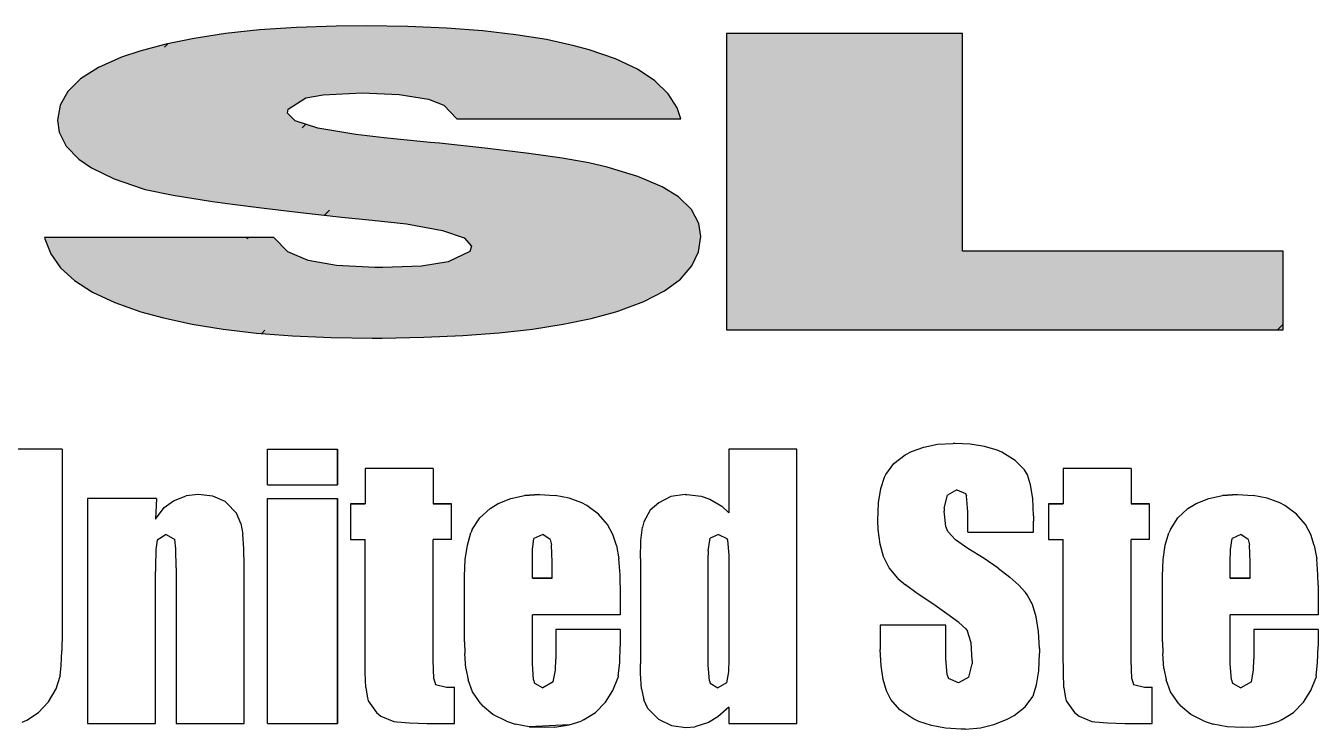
# Model space of a CAD drawing. Header units: millimetres. Extents: x -545 to 50, y -120 to 301.
# Drawn here: x -7.93 to -0.79, y -29.22 to -25.33 of the extents above; entities that cross this region are included whole.
import ezdxf

# ---------------------------------------------------------------- set-up
doc = ezdxf.new("R2010")
doc.units = ezdxf.units.MM

# ---------------------------------------------------------------- blocks, each defined once
blk = doc.blocks.new('Unknown-234528932-3781')
at = {"linetype": 'Continuous'}
for points in [[(-5.8178, -25.3373), (-6.0476, -25.3338), (-7.696, -25.6966)], [(-6.0476, -25.3338), (-6.2141, -25.3356), (-7.696, -25.6966)], [(-6.2141, -25.3356), (-6.4326, -25.3434), (-7.696, -25.6966)], [(-5.6036, -25.346), (-5.8178, -25.3373), (-7.696, -25.6966)], [(-6.4326, -25.3434), (-6.6364, -25.3565), (-7.696, -25.6966)], [(-5.4042, -25.3618), (-5.6036, -25.346), (-7.696, -25.6966)], [(-6.6364, -25.3565), (-6.8245, -25.3766), (-7.696, -25.6966)], [(-5.2203, -25.3828), (-5.4042, -25.3618), (-7.696, -25.6966)], [(-6.8245, -25.3766), (-6.9971, -25.4029), (-7.696, -25.6966)], [(-5.0521, -25.4099), (-5.2203, -25.3828), (-7.696, -25.6966)], [(-6.9971, -25.4029), (-7.1549, -25.4343), (-7.696, -25.6966)], [(-2.7539, -25.3757), (-4.0573, -25.3757), (-2.7539, -26.5785)], [(-4.0573, -25.3757), (-4.0573, -27.0128), (-2.7539, -26.5785)], [(-4.8995, -25.444), (-5.0521, -25.4099), (-7.696, -25.6966)], [(-7.1549, -25.4343), (-7.298, -25.4728), (-7.696, -25.6966)], [(-4.8162, -25.4658), (-4.8995, -25.444), (-7.696, -25.6966)], [(-4.6714, -25.5165), (-4.8162, -25.4658), (-7.696, -25.6966)], [(-7.298, -25.4728), (-7.3986, -25.5069), (-7.696, -25.6966)], [(-7.3986, -25.5069), (-7.5261, -25.5637), (-7.696, -25.6966)], [(-4.55, -25.5733), (-4.6714, -25.5165), (-7.696, -25.6966)], [(-7.5261, -25.5637), (-7.6249, -25.6267), (-7.696, -25.6966)], [(-4.4529, -25.638), (-4.55, -25.5733), (-7.696, -25.6966)], [(-4.3792, -25.7097), (-4.4529, -25.638), (-7.696, -25.6966)], [(-7.7385, -25.7726), (-7.7524, -25.8548), (-7.696, -25.6966)], [(-7.7524, -25.8548), (-7.7429, -25.9213), (-7.696, -25.6966)], [(-7.7429, -25.9213), (-7.7038, -25.9991), (-7.696, -25.6966)], [(-7.7038, -25.9991), (-7.6345, -26.0707), (-7.696, -25.6966)], [(-7.6345, -26.0707), (-7.5642, -26.1188), (-7.696, -25.6966)], [(-7.5642, -26.1188), (-7.4402, -26.1791), (-7.696, -25.6966)], [(-7.4402, -26.1791), (-7.2841, -26.2325), (-7.696, -25.6966)], [(-7.2841, -26.2325), (-7.2677, -26.2377), (-7.696, -25.6966)], [(-7.2677, -26.2377), (-7.1133, -26.2692), (-7.696, -25.6966)], [(-7.1133, -26.2692), (-6.8957, -26.3041), (-7.696, -25.6966)], [(-6.8957, -26.3041), (-6.7855, -26.319), (-7.696, -25.6966)], [(-6.7855, -26.319), (-6.6112, -26.3417), (-7.696, -25.6966)], [(-6.6112, -26.3417), (-6.4101, -26.3653), (-7.696, -25.6966)], [(-6.4101, -26.3653), (-6.1829, -26.3898), (-7.696, -25.6966)], [(-6.1829, -26.3898), (-6.0146, -26.4064), (-7.696, -25.6966)], [(-6.0146, -26.4064), (-5.8247, -26.4283), (-7.696, -25.6966)], [(-5.8247, -26.4283), (-5.6253, -26.4641), (-7.696, -25.6966)], [(-5.6253, -26.4641), (-5.5065, -26.5052), (-7.696, -25.6966)], [(-5.5065, -26.5052), (-4.5136, -26.8557), (-7.696, -25.6966)], [(-4.5136, -26.8557), (-4.4009, -26.7972), (-7.696, -25.6966)], [(-4.4009, -26.7972), (-4.3124, -26.7325), (-7.696, -25.6966)], [(-4.3124, -26.7325), (-4.25, -26.6599), (-7.696, -25.6966)], [(-4.25, -26.6599), (-4.2118, -26.5813), (-7.696, -25.6966)], [(-4.2118, -26.5813), (-4.1997, -26.4965), (-7.696, -25.6966)], [(-4.1997, -26.4965), (-4.2101, -26.4257), (-7.696, -25.6966)], [(-4.2101, -26.4257), (-4.2517, -26.3479), (-7.696, -25.6966)], [(-4.2517, -26.3479), (-4.3237, -26.2779), (-7.696, -25.6966)], [(-4.3237, -26.2779), (-4.4139, -26.2237), (-7.696, -25.6966)], [(-4.4139, -26.2237), (-4.5483, -26.166), (-7.696, -25.6966)], [(-4.5483, -26.166), (-6.104, -25.9335), (-7.696, -25.6966)], [(-6.104, -25.9335), (-6.3147, -25.8985), (-7.696, -25.6966)], [(-6.3147, -25.8985), (-6.4404, -25.8592), (-7.696, -25.6966)], [(-6.4404, -25.8592), (-6.4829, -25.8164), (-7.696, -25.6966)], [(-6.4829, -25.8164), (-6.4786, -25.7936), (-7.696, -25.6966)], [(-6.4786, -25.7936), (-6.3806, -25.7316), (-7.696, -25.6966)], [(-6.3806, -25.7316), (-6.2852, -25.7141), (-7.696, -25.6966)], [(-6.2852, -25.7141), (-6.0693, -25.7036), (-7.696, -25.6966)], [(-6.0693, -25.7036), (-4.3792, -25.7097), (-7.696, -25.6966)], [(-5.8655, -25.7123), (-4.3792, -25.7097), (-6.0693, -25.7036)], [(-4.3298, -25.7875), (-4.3792, -25.7097), (-5.8655, -25.7123)], [(-5.7033, -25.7394), (-4.3098, -25.847), (-5.8655, -25.7123)], [(-4.3098, -25.847), (-4.3298, -25.7875), (-5.8655, -25.7123)], [(-5.6192, -25.7726), (-4.3098, -25.847), (-5.7033, -25.7394)], [(-5.5464, -25.847), (-4.3098, -25.847), (-5.6192, -25.7726)], [(-5.9487, -25.9519), (-6.104, -25.9335), (-4.5483, -26.166)], [(-5.8768, -25.9597), (-5.9487, -25.9519), (-4.5483, -26.166)], [(-5.6938, -25.9781), (-5.8768, -25.9597), (-4.5483, -26.166)], [(-5.6426, -25.9824), (-5.6938, -25.9781), (-4.5483, -26.166)], [(-5.3764, -26.0113), (-5.6426, -25.9824), (-4.5483, -26.166)], [(-5.1501, -26.0393), (-5.3764, -26.0113), (-4.5483, -26.166)], [(-4.9645, -26.0655), (-5.1501, -26.0393), (-4.5483, -26.166)], [(-4.8188, -26.0908), (-4.9645, -26.0655), (-4.5483, -26.166)], [(-4.7174, -26.1136), (-4.8188, -26.0908), (-4.5483, -26.166)], [(-6.5575, -26.5026), (-7.8244, -26.5026), (-6.4803, -26.5813)], [(-6.4803, -26.5813), (-7.8244, -26.5026), (-6.3676, -26.6302)], [(-6.3676, -26.6302), (-7.8244, -26.5026), (-6.2115, -26.6582)], [(-7.8244, -26.5026), (-7.8226, -26.5105), (-6.2115, -26.6582)], [(-7.8226, -26.5105), (-7.7897, -26.5935), (-6.2115, -26.6582)], [(-5.4666, -26.5507), (-4.9593, -26.9825), (-5.5065, -26.5052)], [(-4.9593, -26.9825), (-4.8058, -26.9502), (-5.5065, -26.5052)], [(-4.8058, -26.9502), (-4.668, -26.9126), (-5.5065, -26.5052)], [(-4.668, -26.9126), (-4.6524, -26.9073), (-5.5065, -26.5052)], [(-4.6524, -26.9073), (-4.5136, -26.8557), (-5.5065, -26.5052)], [(-6.2115, -26.6582), (-7.7897, -26.5935), (-5.999, -26.6695)], [(-7.7897, -26.5935), (-7.735, -26.6704), (-5.999, -26.6695)], [(-5.5958, -26.6372), (-6.2418, -27.0551), (-5.4761, -26.5795)], [(-6.2418, -27.0551), (-6.0146, -27.0586), (-5.4761, -26.5795)], [(-6.0146, -27.0586), (-5.96, -27.0586), (-5.4761, -26.5795)], [(-5.96, -27.0586), (-5.7293, -27.0542), (-5.4761, -26.5795)], [(-5.7293, -27.0542), (-5.5134, -27.0446), (-5.4761, -26.5795)], [(-5.4761, -26.5795), (-5.5134, -27.0446), (-5.4666, -26.5507)], [(-5.5134, -27.0446), (-5.3131, -27.0288), (-5.4666, -26.5507)], [(-5.3131, -27.0288), (-5.1284, -27.0087), (-5.4666, -26.5507)], [(-5.1284, -27.0087), (-4.9593, -26.9825), (-5.4666, -26.5507)], [(-2.7539, -26.5785), (-4.0573, -27.0128), (-0.9838, -27.0128)], [(-0.9838, -26.5785), (-2.7539, -26.5785), (-0.9838, -27.0128)], [(-5.999, -26.6695), (-7.735, -26.6704), (-5.9565, -26.6695)], [(-7.735, -26.6704), (-7.6579, -26.7404), (-5.9565, -26.6695)], [(-5.9565, -26.6695), (-7.6579, -26.7404), (-5.7424, -26.6608)], [(-7.6579, -26.7404), (-7.559, -26.8042), (-5.7424, -26.6608)], [(-7.559, -26.8042), (-7.4367, -26.8619), (-5.7424, -26.6608)], [(-7.4367, -26.8619), (-7.2928, -26.9126), (-5.7424, -26.6608)], [(-5.7424, -26.6608), (-7.2928, -26.9126), (-5.5958, -26.6372)], [(-7.2928, -26.9126), (-7.1662, -26.9475), (-5.5958, -26.6372)], [(-7.1662, -26.9475), (-7.0092, -26.9816), (-5.5958, -26.6372)], [(-7.0092, -26.9816), (-6.8384, -27.0087), (-5.5958, -26.6372)], [(-6.8384, -27.0087), (-6.6537, -27.0306), (-5.5958, -26.6372)], [(-6.6537, -27.0306), (-6.4551, -27.0463), (-5.5958, -26.6372)], [(-6.4551, -27.0463), (-6.2418, -27.0551), (-5.5958, -26.6372)]]:
    blk.add_hatch(color=3, dxfattribs=at).paths.add_polyline_path(points)
at = {"color": 3, "linetype": 'Continuous'}
for p, q in [((-6.2141, -25.3356), (-6.4326, -25.3434)), ((-6.0476, -25.3338), (-6.2141, -25.3356)), ((-5.8178, -25.3373), (-6.0476, -25.3338)), ((-6.9971, -25.4029), (-7.1549, -25.4343)), ((-6.8245, -25.3766), (-6.9971, -25.4029)), ((-6.6364, -25.3565), (-6.8245, -25.3766)), ((-6.4326, -25.3434), (-6.6364, -25.3565)), ((-5.6036, -25.346), (-5.8178, -25.3373)), ((-5.4042, -25.3618), (-5.6036, -25.346)), ((-5.2203, -25.3828), (-5.4042, -25.3618)), ((-5.0521, -25.4099), (-5.2203, -25.3828)), ((-4.0573, -25.3757), (-4.0573, -27.0128)), ((-2.7539, -25.3757), (-4.0573, -25.3757)), ((-2.7539, -26.5785), (-2.7539, -25.3757)), ((-7.298, -25.4728), (-7.3986, -25.5069)), ((-7.1549, -25.4343), (-7.298, -25.4728)), ((-7.1617, -25.4521), (-7.1415, -25.4317)), ((-4.8995, -25.444), (-5.0521, -25.4099)), ((-4.8162, -25.4658), (-4.8995, -25.444)), ((-4.6714, -25.5165), (-4.8162, -25.4658)), ((-7.3986, -25.5069), (-7.5261, -25.5637)), ((-4.55, -25.5733), (-4.6714, -25.5165)), ((-7.5261, -25.5637), (-7.6249, -25.6267)), ((-4.4529, -25.638), (-4.55, -25.5733)), ((-7.6249, -25.6267), (-7.696, -25.6966)), ((-4.3792, -25.7097), (-4.4529, -25.638)), ((-7.696, -25.6966), (-7.7385, -25.7726)), ((-6.4786, -25.7936), (-6.3806, -25.7316)), ((-6.3806, -25.7316), (-6.2852, -25.7141)), ((-6.2852, -25.7141), (-6.0693, -25.7036)), ((-6.0693, -25.7036), (-5.8655, -25.7123)), ((-5.8655, -25.7123), (-5.7033, -25.7394)), ((-5.7033, -25.7394), (-5.6192, -25.7726)), ((-4.3298, -25.7875), (-4.3792, -25.7097)), ((-7.7385, -25.7726), (-7.7524, -25.8548)), ((-6.4829, -25.8164), (-6.4786, -25.7936)), ((-6.4404, -25.8592), (-6.4829, -25.8164)), ((-5.6192, -25.7726), (-5.5464, -25.847)), ((-4.3098, -25.847), (-4.3298, -25.7875)), ((-7.7524, -25.8548), (-7.7429, -25.9213)), ((-6.3147, -25.8985), (-6.4404, -25.8592)), ((-6.401, -25.898), (-6.381, -25.8778)), ((-6.104, -25.9335), (-6.3147, -25.8985)), ((-5.5464, -25.847), (-4.3098, -25.847)), ((-7.7429, -25.9213), (-7.7038, -25.9991)), ((-5.9487, -25.9519), (-6.104, -25.9335)), ((-5.8768, -25.9597), (-5.9487, -25.9519)), ((-5.6938, -25.9781), (-5.8768, -25.9597)), ((-5.6426, -25.9824), (-5.6938, -25.9781)), ((-7.7038, -25.9991), (-7.6345, -26.0707)), ((-5.3764, -26.0113), (-5.6426, -25.9824)), ((-5.1501, -26.0393), (-5.3764, -26.0113)), ((-4.9645, -26.0655), (-5.1501, -26.0393)), ((-7.6345, -26.0707), (-7.5642, -26.1188)), ((-7.5642, -26.1188), (-7.4402, -26.1791)), ((-4.8188, -26.0908), (-4.9645, -26.0655)), ((-4.7174, -26.1136), (-4.8188, -26.0908)), ((-4.5483, -26.166), (-4.7174, -26.1136)), ((-7.4402, -26.1791), (-7.2841, -26.2325)), ((-4.4139, -26.2237), (-4.5483, -26.166)), ((-7.2841, -26.2325), (-7.2677, -26.2377)), ((-7.2677, -26.2377), (-7.1133, -26.2692)), ((-4.3237, -26.2779), (-4.4139, -26.2237)), ((-7.1133, -26.2692), (-6.8957, -26.3041)), ((-6.8957, -26.3041), (-6.7855, -26.319)), ((-6.7855, -26.319), (-6.6112, -26.3417)), ((-4.2517, -26.3479), (-4.3237, -26.2779)), ((-6.6112, -26.3417), (-6.4101, -26.3653)), ((-6.4101, -26.3653), (-6.1829, -26.3898)), ((-6.2773, -26.3796), (-6.25, -26.3521)), ((-6.1829, -26.3898), (-6.0146, -26.4064)), ((-6.0146, -26.4064), (-5.8247, -26.4283)), ((-4.2101, -26.4257), (-4.2517, -26.3479)), ((-5.8247, -26.4283), (-5.6253, -26.4641)), ((-5.6253, -26.4641), (-5.5065, -26.5052)), ((-4.1997, -26.4965), (-4.2101, -26.4257)), ((-6.5575, -26.5026), (-7.8244, -26.5026)), ((-7.8244, -26.5026), (-7.8226, -26.5105)), ((-7.8226, -26.5105), (-7.7897, -26.5935)), ((-6.7062, -26.5089), (-6.7, -26.5026)), ((-6.4803, -26.5813), (-6.5575, -26.5026)), ((-5.5065, -26.5052), (-5.4666, -26.5507)), ((-4.2118, -26.5813), (-4.1997, -26.4965)), ((-7.7897, -26.5935), (-7.735, -26.6704)), ((-6.3676, -26.6302), (-6.4803, -26.5813)), ((-5.4761, -26.5795), (-5.5958, -26.6372)), ((-5.4666, -26.5507), (-5.4761, -26.5795)), ((-4.25, -26.6599), (-4.2118, -26.5813)), ((-0.9838, -26.5785), (-2.7539, -26.5785)), ((-0.9838, -27.0128), (-0.9838, -26.5785)), ((-7.735, -26.6704), (-7.6579, -26.7404)), ((-6.2115, -26.6582), (-6.3676, -26.6302)), ((-5.999, -26.6695), (-6.2115, -26.6582)), ((-5.9565, -26.6695), (-5.999, -26.6695)), ((-5.7424, -26.6608), (-5.9565, -26.6695)), ((-5.5958, -26.6372), (-5.7424, -26.6608)), ((-4.3124, -26.7325), (-4.25, -26.6599)), ((-7.6579, -26.7404), (-7.559, -26.8042)), ((-4.4009, -26.7972), (-4.3124, -26.7325)), ((-7.559, -26.8042), (-7.4367, -26.8619)), ((-4.5136, -26.8557), (-4.4009, -26.7972)), ((-7.4367, -26.8619), (-7.2928, -26.9126)), ((-4.668, -26.9126), (-4.6524, -26.9073)), ((-4.6524, -26.9073), (-4.5136, -26.8557)), ((-7.2928, -26.9126), (-7.1662, -26.9475)), ((-7.1662, -26.9475), (-7.0092, -26.9816)), ((-4.9593, -26.9825), (-4.8058, -26.9502)), ((-4.8058, -26.9502), (-4.668, -26.9126)), ((-7.0092, -26.9816), (-6.8384, -27.0087)), ((-6.8384, -27.0087), (-6.6537, -27.0306)), ((-6.6537, -27.0306), (-6.4551, -27.0463)), ((-6.6245, -27.0329), (-6.607, -27.0153)), ((-6.4551, -27.0463), (-6.2418, -27.0551)), ((-5.7293, -27.0542), (-5.5134, -27.0446)), ((-5.5134, -27.0446), (-5.3131, -27.0288)), ((-5.3131, -27.0288), (-5.1284, -27.0087)), ((-5.1284, -27.0087), (-4.9593, -26.9825)), ((-4.0573, -27.0128), (-0.9838, -27.0128)), ((-1.0139, -27.0128), (-0.9838, -26.9825)), ((-6.2418, -27.0551), (-6.0146, -27.0586)), ((-6.0146, -27.0586), (-5.96, -27.0586)), ((-5.96, -27.0586), (-5.7293, -27.0542)), ((-7.7272, -27.6712), (-8.1172, -27.6712)), ((-7.7272, -27.6712), (-7.7272, -28.6845)), ((-6.593, -27.8688), (-6.593, -27.6712)), ((-6.593, -27.6712), (-6.2068, -27.6712)), ((-6.2068, -27.6712), (-6.2068, -27.8688)), ((-6.2068, -27.8688), (-6.2068, -27.6712)), ((-6.2068, -27.6712), (-6.2068, -27.6712)), ((-6.2068, -27.8688), (-6.2068, -27.6712)), ((-3.6697, -27.6712), (-4.0442, -27.6712)), ((-4.0442, -27.6712), (-4.0442, -28.0234)), ((-3.6697, -29.1873), (-3.6697, -27.6712)), ((-3.0711, -27.7035), (-3.0352, -27.6849)), ((-3.0352, -27.6849), (-2.9673, -27.6605)), ((-2.9673, -27.6605), (-2.8916, -27.6448)), ((-2.8916, -27.6448), (-2.8062, -27.6399)), ((-2.7975, -27.6399), (-2.8062, -27.6399)), ((-2.7121, -27.6439), (-2.7975, -27.6399)), ((-2.6335, -27.6566), (-2.7121, -27.6439)), ((-2.5636, -27.6781), (-2.6335, -27.6566)), ((-2.5374, -27.6888), (-2.5636, -27.6781)), ((-2.4637, -27.7338), (-2.5374, -27.6888)), ((-3.1768, -27.8111), (-3.1332, -27.7514)), ((-3.1332, -27.7514), (-3.0711, -27.7035)), ((-2.4123, -27.7857), (-2.4637, -27.7338)), ((-5.6771, -27.7788), (-6.0535, -27.7788)), ((-6.0535, -27.7788), (-6.0535, -27.9744)), ((-5.6771, -27.7788), (-5.6771, -27.9744)), ((-3.205, -27.8894), (-3.1846, -27.8268)), ((-3.1846, -27.8268), (-3.1768, -27.8111)), ((-2.3958, -27.814), (-2.4123, -27.7857)), ((-2.3783, -27.8698), (-2.3958, -27.814)), ((-1.8224, -27.7788), (-2.1979, -27.7788)), ((-2.1979, -27.7788), (-2.1979, -27.9744)), ((-1.8224, -27.7788), (-1.8224, -27.9744)), ((-6.593, -27.8688), (-6.2068, -27.8688)), ((-3.2176, -27.9686), (-3.205, -27.8894)), ((-2.7849, -27.8962), (-2.8372, -27.9255)), ((-2.7849, -27.8962), (-2.7383, -27.9177)), ((-2.3667, -27.9451), (-2.3783, -27.8698)), ((-7.2052, -27.9451), (-7.5865, -27.9451)), ((-7.5865, -27.9451), (-7.5865, -29.1873)), ((-7.2052, -27.9451), (-7.212, -28.0586)), ((-7.1625, -27.995), (-7.112, -27.9568)), ((-7.112, -27.9568), (-7.0412, -27.9295)), ((-6.9762, -27.9226), (-7.0412, -27.9295)), ((-6.8937, -27.9324), (-6.9762, -27.9226)), ((-6.8268, -27.9617), (-6.8937, -27.9324)), ((-6.8268, -27.9617), (-6.819, -27.9686)), ((-6.7647, -28.0253), (-6.819, -27.9686)), ((-6.593, -29.1873), (-6.593, -27.9451)), ((-6.593, -27.9451), (-6.2068, -27.9451)), ((-6.2068, -27.9451), (-6.2068, -29.1873)), ((-6.2068, -29.1873), (-6.2068, -27.9451)), ((-6.2068, -27.9451), (-6.2068, -27.9451)), ((-6.2068, -29.1873), (-6.2068, -27.9451)), ((-6.1341, -27.9744), (-6.1341, -28.171)), ((-6.1341, -27.9744), (-6.1341, -27.9744)), ((-6.1341, -27.9744), (-6.0535, -27.9744)), ((-6.0535, -27.9744), (-6.1341, -27.9744)), ((-6.0535, -27.9744), (-6.1341, -27.9744)), ((-5.5762, -27.9744), (-5.6771, -27.9744)), ((-5.6771, -27.9744), (-5.5762, -27.9744)), ((-5.6771, -27.9744), (-5.5762, -27.9744)), ((-5.5762, -28.171), (-5.5762, -27.9744)), ((-5.5762, -27.9744), (-5.5762, -27.9744)), ((-5.3637, -27.9989), (-5.3181, -27.9715)), ((-5.3181, -27.9715), (-5.2492, -27.9441)), ((-5.2492, -27.9441), (-5.1726, -27.9275)), ((-5.1726, -27.9275), (-5.0901, -27.9226)), ((-5.1726, -27.9275), (-5.0901, -27.9226)), ((-5.0901, -27.9226), (-5.1726, -27.9275)), ((-5.0901, -27.9226), (-5.0037, -27.9275)), ((-5.0901, -27.9226), (-5.0901, -27.9226)), ((-4.9261, -27.9422), (-5.0037, -27.9275)), ((-4.8572, -27.9676), (-4.9261, -27.9422)), ((-4.8291, -27.9823), (-4.8572, -27.9676)), ((-4.4323, -27.9676), (-4.4798, -28.0087)), ((-4.3644, -27.9343), (-4.4323, -27.9676)), ((-4.2858, -27.9226), (-4.3644, -27.9343)), ((-4.2858, -27.9226), (-4.2771, -27.9226)), ((-4.2771, -27.9226), (-4.1985, -27.9314)), ((-4.1985, -27.9314), (-4.149, -27.948)), ((-4.149, -27.948), (-4.084, -27.9872)), ((-3.2214, -28.0654), (-3.2176, -27.9686)), ((-2.8557, -27.9979), (-2.8372, -27.9255)), ((-2.7383, -27.9177), (-2.7325, -27.9304)), ((-2.7247, -28.0175), (-2.7325, -27.9304)), ((-2.3618, -28.04), (-2.3667, -27.9451)), ((-2.2794, -27.9744), (-2.2794, -28.171)), ((-2.2794, -27.9744), (-2.2794, -27.9744)), ((-2.2794, -27.9744), (-2.1979, -27.9744)), ((-2.1979, -27.9744), (-2.2794, -27.9744)), ((-2.1979, -27.9744), (-2.2794, -27.9744)), ((-1.7215, -27.9744), (-1.8224, -27.9744)), ((-1.8224, -27.9744), (-1.7215, -27.9744)), ((-1.8224, -27.9744), (-1.7215, -27.9744)), ((-1.7215, -28.171), (-1.7215, -27.9744)), ((-1.7215, -27.9744), (-1.7215, -27.9744)), ((-1.509, -27.9989), (-1.4634, -27.9715)), ((-1.4634, -27.9715), (-1.3945, -27.9441)), ((-1.3945, -27.9441), (-1.3179, -27.9275)), ((-1.3179, -27.9275), (-1.2354, -27.9226)), ((-1.3179, -27.9275), (-1.2354, -27.9226)), ((-1.2354, -27.9226), (-1.3179, -27.9275)), ((-1.2354, -27.9226), (-1.1491, -27.9275)), ((-1.2354, -27.9226), (-1.2354, -27.9226)), ((-1.0714, -27.9422), (-1.1491, -27.9275)), ((-1.0026, -27.9676), (-1.0714, -27.9422)), ((-0.9744, -27.9823), (-1.0026, -27.9676)), ((-7.212, -28.0586), (-7.1625, -27.995)), ((-6.7395, -28.083), (-6.7647, -28.0253)), ((-5.42, -28.0517), (-5.3637, -27.9989)), ((-4.7641, -28.0302), (-4.8291, -27.9823)), ((-4.7146, -28.0889), (-4.7641, -28.0302)), ((-4.4798, -28.0087), (-4.5148, -28.0732)), ((-4.084, -27.9872), (-4.0442, -28.0234)), ((-2.8557, -27.9979), (-2.8557, -28.0136)), ((-2.8469, -28.0987), (-2.8557, -28.0136)), ((-2.7247, -28.13), (-2.7247, -28.0175)), ((-2.3618, -28.04), (-2.3618, -28.0703)), ((-1.5653, -28.0517), (-1.509, -27.9989)), ((-0.9094, -28.0302), (-0.9744, -27.9823)), ((-0.8599, -28.0889), (-0.9094, -28.0302)), ((-7.212, -28.0586), (-7.212, -28.0586)), ((-6.7395, -28.083), (-6.7298, -28.1417)), ((-5.4617, -28.1163), (-5.4695, -28.1349)), ((-5.4617, -28.1163), (-5.42, -28.0517)), ((-4.6855, -28.1427), (-4.7146, -28.0889)), ((-4.5303, -28.1769), (-4.5225, -28.1036)), ((-4.5148, -28.0732), (-4.5225, -28.1036)), ((-3.2205, -28.1153), (-3.2214, -28.0654)), ((-3.2098, -28.1965), (-3.2205, -28.1153)), ((-2.8353, -28.127), (-2.8469, -28.0987)), ((-2.3618, -28.13), (-2.3618, -28.0703)), ((-1.606, -28.1163), (-1.6148, -28.1349)), ((-1.606, -28.1163), (-1.5653, -28.0517)), ((-0.8308, -28.1427), (-0.8599, -28.0889)), ((-7.2013, -28.174), (-7.2091, -28.2268)), ((-7.1518, -28.1427), (-7.2013, -28.174)), ((-7.1518, -28.1427), (-7.1052, -28.1701)), ((-7.0994, -28.2219), (-7.1052, -28.1701)), ((-6.7239, -28.2219), (-6.7298, -28.1417)), ((-6.1341, -28.171), (-6.0535, -28.171)), ((-6.0535, -28.8019), (-6.0535, -28.171)), ((-5.6771, -28.8361), (-5.6771, -28.171)), ((-5.5762, -28.171), (-5.6771, -28.171)), ((-5.4889, -28.2023), (-5.4695, -28.1349)), ((-5.1289, -28.2258), (-5.1211, -28.1652)), ((-5.0726, -28.1427), (-5.1211, -28.1652)), ((-5.0309, -28.1701), (-5.0726, -28.1427)), ((-5.0309, -28.1701), (-5.0251, -28.2004)), ((-4.6661, -28.2043), (-4.6855, -28.1427)), ((-4.5332, -28.2757), (-4.5303, -28.1769)), ((-4.1587, -28.2336), (-4.147, -28.1632)), ((-4.1024, -28.1427), (-4.147, -28.1632)), ((-4.1024, -28.1427), (-4.0558, -28.1652)), ((-4.0558, -28.1652), (-4.0529, -28.174)), ((-4.0529, -28.174), (-4.0442, -28.2571)), ((-2.8353, -28.127), (-2.7936, -28.173)), ((-2.7257, -28.2199), (-2.7936, -28.173)), ((-2.7247, -28.13), (-2.3618, -28.13)), ((-2.2794, -28.171), (-2.1979, -28.171)), ((-2.1979, -28.8019), (-2.1979, -28.171)), ((-1.8224, -28.8361), (-1.8224, -28.171)), ((-1.7215, -28.171), (-1.8224, -28.171)), ((-1.6342, -28.2023), (-1.6148, -28.1349)), ((-1.2742, -28.2258), (-1.2655, -28.1652)), ((-1.2179, -28.1427), (-1.2655, -28.1652)), ((-1.1762, -28.1701), (-1.2179, -28.1427)), ((-1.1762, -28.1701), (-1.1694, -28.2004)), ((-0.8114, -28.2043), (-0.8308, -28.1427)), ((-7.2091, -28.2268), (-7.212, -28.3246)), ((-7.0965, -28.3266), (-7.0994, -28.2219)), ((-6.722, -28.3168), (-6.7239, -28.2219)), ((-5.5005, -28.2816), (-5.4889, -28.2023)), ((-5.1299, -28.2953), (-5.1289, -28.2258)), ((-5.0202, -28.2953), (-5.0251, -28.2004)), ((-4.6661, -28.2043), (-4.6525, -28.2786)), ((-4.1587, -28.2336), (-4.1587, -28.2571)), ((-4.1587, -28.8655), (-4.1587, -28.2571)), ((-4.0442, -28.2571), (-4.0442, -28.8322)), ((-3.1904, -28.264), (-3.2098, -28.1965)), ((-2.6345, -28.2767), (-2.7257, -28.2199)), ((-1.6458, -28.2816), (-1.6342, -28.2023)), ((-1.2752, -28.2953), (-1.2742, -28.2258)), ((-1.1656, -28.2953), (-1.1694, -28.2004)), ((-0.8114, -28.2043), (-0.7978, -28.2786)), ((-7.212, -28.3246), (-7.212, -28.3471)), ((-7.0965, -28.3266), (-7.0965, -29.1873)), ((-6.722, -29.1873), (-6.722, -28.3168)), ((-5.5054, -28.3735), (-5.5005, -28.2816)), ((-5.1299, -28.3852), (-5.1299, -28.2953)), ((-5.0202, -28.3852), (-5.0202, -28.2953)), ((-4.6457, -28.3657), (-4.6525, -28.2786)), ((-4.5332, -28.2757), (-4.5332, -28.8577)), ((-3.1584, -28.3275), (-3.1904, -28.264)), ((-3.1118, -28.3852), (-3.1584, -28.3275)), ((-2.5568, -28.3295), (-2.6345, -28.2767)), ((-2.5568, -28.3295), (-2.4928, -28.3784)), ((-1.6497, -28.3735), (-1.6458, -28.2816)), ((-1.2752, -28.3852), (-1.2752, -28.2953)), ((-1.1656, -28.3852), (-1.1656, -28.2953)), ((-0.791, -28.3657), (-0.7978, -28.2786)), ((-7.212, -29.1873), (-7.212, -28.3471)), ((-5.5054, -28.7354), (-5.5054, -28.3735)), ((-5.1299, -28.3852), (-5.1299, -28.3852)), ((-5.1299, -28.3852), (-5.0202, -28.3852)), ((-5.0202, -28.3852), (-5.1299, -28.3852)), ((-5.0202, -28.3852), (-5.1299, -28.3852)), ((-4.6448, -28.4234), (-4.6457, -28.3657)), ((-3.1118, -28.3852), (-3.1118, -28.3862)), ((-3.1118, -28.3862), (-3.0691, -28.4214)), ((-2.4424, -28.4234), (-2.4928, -28.3784)), ((-1.6497, -28.7354), (-1.6497, -28.3735)), ((-1.2752, -28.3852), (-1.2752, -28.3852)), ((-1.2752, -28.3852), (-1.1656, -28.3852)), ((-1.1656, -28.3852), (-1.2752, -28.3852)), ((-1.1656, -28.3852), (-1.2752, -28.3852)), ((-0.7901, -28.4234), (-0.791, -28.3657)), ((-4.6448, -28.4234), (-4.6448, -28.5877)), ((-3.0051, -28.4684), (-3.0691, -28.4214)), ((-2.9187, -28.5271), (-3.0051, -28.4684)), ((-2.4424, -28.4234), (-2.4055, -28.4645)), ((-2.3968, -28.4762), (-2.4055, -28.4645)), ((-2.3686, -28.53), (-2.3968, -28.4762)), ((-0.7901, -28.4234), (-0.7901, -28.5877)), ((-2.8402, -28.5809), (-2.9187, -28.5271)), ((-2.3483, -28.5975), (-2.3686, -28.53)), ((-5.1299, -28.8567), (-5.1299, -28.5877)), ((-4.6448, -28.5877), (-5.1299, -28.5877)), ((-2.7751, -28.6298), (-2.8402, -28.5809)), ((-2.3347, -28.6787), (-2.3483, -28.5975)), ((-1.2752, -28.8567), (-1.2752, -28.5877)), ((-0.7901, -28.5877), (-1.2752, -28.5877)), ((-7.7272, -28.6845), (-7.7281, -28.7863)), ((-4.6448, -28.6679), (-4.9999, -28.6679)), ((-4.9999, -28.6679), (-4.9999, -28.8322)), ((-4.6448, -28.6679), (-4.6448, -28.7599)), ((-2.8469, -28.6435), (-3.2098, -28.6435)), ((-3.2098, -28.6435), (-3.2098, -28.7432)), ((-2.8469, -28.8283), (-2.8469, -28.6435)), ((-2.7751, -28.6298), (-2.7363, -28.665)), ((-2.7363, -28.665), (-2.7266, -28.6777)), ((-2.7072, -28.7413), (-2.7266, -28.6777)), ((-2.3298, -28.7735), (-2.3347, -28.6787)), ((-0.7901, -28.6679), (-1.1452, -28.6679)), ((-1.1452, -28.6679), (-1.1452, -28.8322)), ((-0.7901, -28.6679), (-0.7901, -28.7599)), ((-5.5054, -28.7354), (-5.5034, -28.8009)), ((-4.6477, -28.8528), (-4.6448, -28.7599)), ((-3.2098, -28.7432), (-3.2088, -28.7784)), ((-2.7004, -28.8391), (-2.7072, -28.7413)), ((-1.6497, -28.7354), (-1.6487, -28.8009)), ((-0.793, -28.8528), (-0.7901, -28.7599)), ((-7.732, -28.8665), (-7.7281, -28.7863)), ((-6.0526, -28.9075), (-6.0535, -28.8019)), ((-5.4976, -28.8831), (-5.5034, -28.8009)), ((-5.0018, -28.8919), (-4.9999, -28.8322)), ((-4.0442, -28.8322), (-4.0461, -28.9017)), ((-3.204, -28.8684), (-3.2088, -28.7784)), ((-2.8392, -28.9183), (-2.8469, -28.8283)), ((-2.3327, -28.8958), (-2.3288, -28.799)), ((-2.3298, -28.7735), (-2.3288, -28.799)), ((-2.1969, -28.9075), (-2.1979, -28.8019)), ((-1.6419, -28.8831), (-1.6487, -28.8009)), ((-1.1471, -28.8919), (-1.1452, -28.8322)), ((-7.7378, -28.9242), (-7.732, -28.8665)), ((-5.6732, -28.9398), (-5.6771, -28.8361)), ((-5.4976, -28.8831), (-5.485, -28.9467)), ((-5.1241, -28.9467), (-5.1299, -28.8567)), ((-5.0144, -28.9565), (-5.0018, -28.8919)), ((-4.6564, -28.9232), (-4.6477, -28.8528)), ((-4.5332, -28.9105), (-4.5332, -28.8577)), ((-4.1519, -28.9525), (-4.1587, -28.8655)), ((-4.0461, -28.9017), (-4.0568, -28.9623)), ((-3.1923, -28.9437), (-3.204, -28.8684)), ((-2.7189, -28.931), (-2.7004, -28.8586)), ((-2.7004, -28.8391), (-2.7004, -28.8586)), ((-2.3453, -28.9741), (-2.3327, -28.8958)), ((-1.8185, -28.9398), (-1.8224, -28.8361)), ((-1.6419, -28.8831), (-1.6303, -28.9467)), ((-1.2694, -28.9467), (-1.2752, -28.8567)), ((-1.1588, -28.9565), (-1.1471, -28.8919)), ((-0.8007, -28.9232), (-0.793, -28.8528)), ((-7.7601, -28.9956), (-7.7378, -28.9261)), ((-7.7378, -28.9242), (-7.7378, -28.9261)), ((-6.0487, -28.9877), (-6.0526, -28.9075)), ((-5.6732, -28.9398), (-5.6645, -28.9721)), ((-5.6645, -28.9721), (-5.6043, -28.9858)), ((-5.4598, -29.0132), (-5.485, -28.9467)), ((-5.1241, -28.9467), (-5.1182, -28.9653)), ((-5.1182, -28.9653), (-5.0717, -28.9897)), ((-5.0144, -28.9565), (-5.0717, -28.9897)), ((-4.6855, -29.0044), (-4.6583, -28.9369)), ((-4.6564, -28.9232), (-4.6583, -28.9369)), ((-4.5264, -28.9956), (-4.5332, -28.9105)), ((-4.1519, -28.9525), (-4.148, -28.9653)), ((-4.148, -28.9653), (-4.1053, -28.9897)), ((-4.0568, -28.9623), (-4.1053, -28.9897)), ((-3.1749, -29.0063), (-3.1923, -28.9437)), ((-2.8392, -28.9183), (-2.8314, -28.9379)), ((-2.7771, -28.9623), (-2.8314, -28.9379)), ((-2.7189, -28.931), (-2.7771, -28.9623)), ((-2.7771, -28.9623), (-2.7771, -28.9623)), ((-2.3647, -29.0347), (-2.3453, -28.9741)), ((-2.194, -28.9877), (-2.1969, -28.9075)), ((-1.8185, -28.9398), (-1.8098, -28.9721)), ((-1.8098, -28.9721), (-1.7496, -28.9858)), ((-1.6051, -29.0132), (-1.6303, -28.9467)), ((-1.2694, -28.9467), (-1.2635, -28.9653)), ((-1.2635, -28.9653), (-1.217, -28.9897)), ((-1.1588, -28.9565), (-1.217, -28.9897)), ((-0.8299, -29.0044), (-0.8037, -28.9369)), ((-0.8007, -28.9232), (-0.8037, -28.9369)), ((-7.8028, -29.068), (-7.7601, -28.9956)), ((-6.0487, -28.9877), (-6.0429, -29.0367)), ((-6.0429, -29.0367), (-6.0361, -29.0621)), ((-5.6043, -28.9858), (-5.5607, -28.9868)), ((-5.5607, -29.1873), (-5.5607, -28.9868)), ((-5.4151, -29.0787), (-5.4598, -29.0132)), ((-4.7263, -29.0689), (-4.6855, -29.0044)), ((-4.5264, -28.9956), (-4.5148, -29.0562)), ((-3.1506, -29.0552), (-3.1749, -29.0063)), ((-2.4074, -29.0944), (-2.3667, -29.0376)), ((-2.3647, -29.0347), (-2.3667, -29.0376)), ((-2.194, -28.9877), (-2.1882, -29.0367)), ((-2.1882, -29.0367), (-2.1814, -29.0621)), ((-1.7496, -28.9858), (-1.706, -28.9868)), ((-1.706, -29.1873), (-1.706, -28.9868)), ((-1.5604, -29.0787), (-1.6051, -29.0132)), ((-0.8716, -29.0689), (-0.8299, -29.0044)), ((-7.8572, -29.1257), (-7.8038, -29.0689)), ((-7.8028, -29.068), (-7.8038, -29.0689)), ((-6.0361, -29.0621), (-5.9914, -29.1257)), ((-5.4151, -29.0787), (-5.4054, -29.0895)), ((-5.3482, -29.1374), (-5.4054, -29.0895)), ((-4.7806, -29.1257), (-4.7263, -29.0689)), ((-4.4915, -29.1051), (-4.5148, -29.0562)), ((-4.4915, -29.1051), (-4.4333, -29.1628)), ((-4.0442, -29.0973), (-4.1063, -29.1511)), ((-4.0442, -29.0973), (-4.0442, -29.1873)), ((-3.1002, -29.111), (-3.1506, -29.0552)), ((-3.0293, -29.1589), (-3.1002, -29.111)), ((-2.4695, -29.1433), (-2.4074, -29.0944)), ((-2.1814, -29.0621), (-2.1358, -29.1257)), ((-1.5604, -29.0787), (-1.5507, -29.0895)), ((-1.4935, -29.1374), (-1.5507, -29.0895)), ((-0.9259, -29.1257), (-0.8716, -29.0689)), ((-7.9474, -29.1804), (-7.9222, -29.1687)), ((-7.9222, -29.1687), (-7.8572, -29.1257)), ((-7.5865, -29.1873), (-7.212, -29.1873)), ((-7.0965, -29.1873), (-6.722, -29.1873)), ((-6.593, -29.1873), (-6.2068, -29.1873)), ((-5.9914, -29.1257), (-5.9662, -29.1462)), ((-5.9662, -29.1462), (-5.8944, -29.1755)), ((-5.8944, -29.1755), (-5.8779, -29.1785)), ((-5.8779, -29.1785), (-5.809, -29.1843)), ((-5.809, -29.1843), (-5.712, -29.1873)), ((-5.712, -29.1873), (-5.5607, -29.1873)), ((-5.2735, -29.1746), (-5.3482, -29.1374)), ((-5.2735, -29.1746), (-5.224, -29.1902)), ((-5.1483, -29.2049), (-5.224, -29.1902)), ((-4.9271, -29.1951), (-4.8602, -29.1736)), ((-4.8466, -29.1677), (-4.8602, -29.1736)), ((-4.8466, -29.1677), (-4.7806, -29.1257)), ((-4.4333, -29.1628), (-4.4294, -29.1658)), ((-4.4294, -29.1658), (-4.3615, -29.198)), ((-4.1577, -29.1814), (-4.2324, -29.2049)), ((-4.1063, -29.1511), (-4.1577, -29.1814)), ((-4.0442, -29.1873), (-3.6697, -29.1873)), ((-2.9954, -29.1755), (-3.0293, -29.1589)), ((-2.9255, -29.199), (-2.9954, -29.1755)), ((-2.5811, -29.1931), (-2.5122, -29.1658)), ((-2.5122, -29.1658), (-2.4695, -29.1433)), ((-2.1358, -29.1257), (-2.1105, -29.1462)), ((-2.1105, -29.1462), (-2.0397, -29.1755)), ((-2.0397, -29.1755), (-2.0232, -29.1785)), ((-2.0232, -29.1785), (-1.9534, -29.1843)), ((-1.9534, -29.1843), (-1.8573, -29.1873)), ((-1.8573, -29.1873), (-1.706, -29.1873)), ((-1.4188, -29.1746), (-1.4935, -29.1374)), ((-1.4188, -29.1746), (-1.3693, -29.1902)), ((-1.2926, -29.2049), (-1.3693, -29.1902)), ((-1.0724, -29.1951), (-1.0055, -29.1736)), ((-0.9919, -29.1677), (-1.0055, -29.1736)), ((-0.9919, -29.1677), (-0.9259, -29.1257)), ((-4.9271, -29.1951), (-5.1483, -29.2049)), ((-4.9271, -29.1951), (-5.1483, -29.2049)), ((-5.1483, -29.2049), (-5.0067, -29.2068)), ((-5.0639, -29.2088), (-5.1483, -29.2049)), ((-5.1483, -29.2049), (-5.0067, -29.2068)), ((-5.0067, -29.2068), (-5.0639, -29.2088)), ((-5.0067, -29.2068), (-4.9271, -29.1951)), ((-4.3615, -29.198), (-4.2819, -29.2088)), ((-4.2819, -29.2088), (-4.2324, -29.2049)), ((-2.8479, -29.2137), (-2.9255, -29.199)), ((-2.7625, -29.2186), (-2.8479, -29.2137)), ((-2.7373, -29.2186), (-2.7625, -29.2186)), ((-2.7373, -29.2186), (-2.6558, -29.2108)), ((-2.6558, -29.2108), (-2.5811, -29.1931)), ((-1.2092, -29.2088), (-1.2926, -29.2049)), ((-1.152, -29.2068), (-1.2092, -29.2088)), ((-1.152, -29.2068), (-1.0724, -29.1951))]:
    blk.add_line(p, q, dxfattribs=at)

msp = doc.modelspace()

# ---------------------------------------------------------------- block references
msp.add_blockref('Unknown-234528932-3781', (0, 0))

doc.saveas('drawing.dxf')
